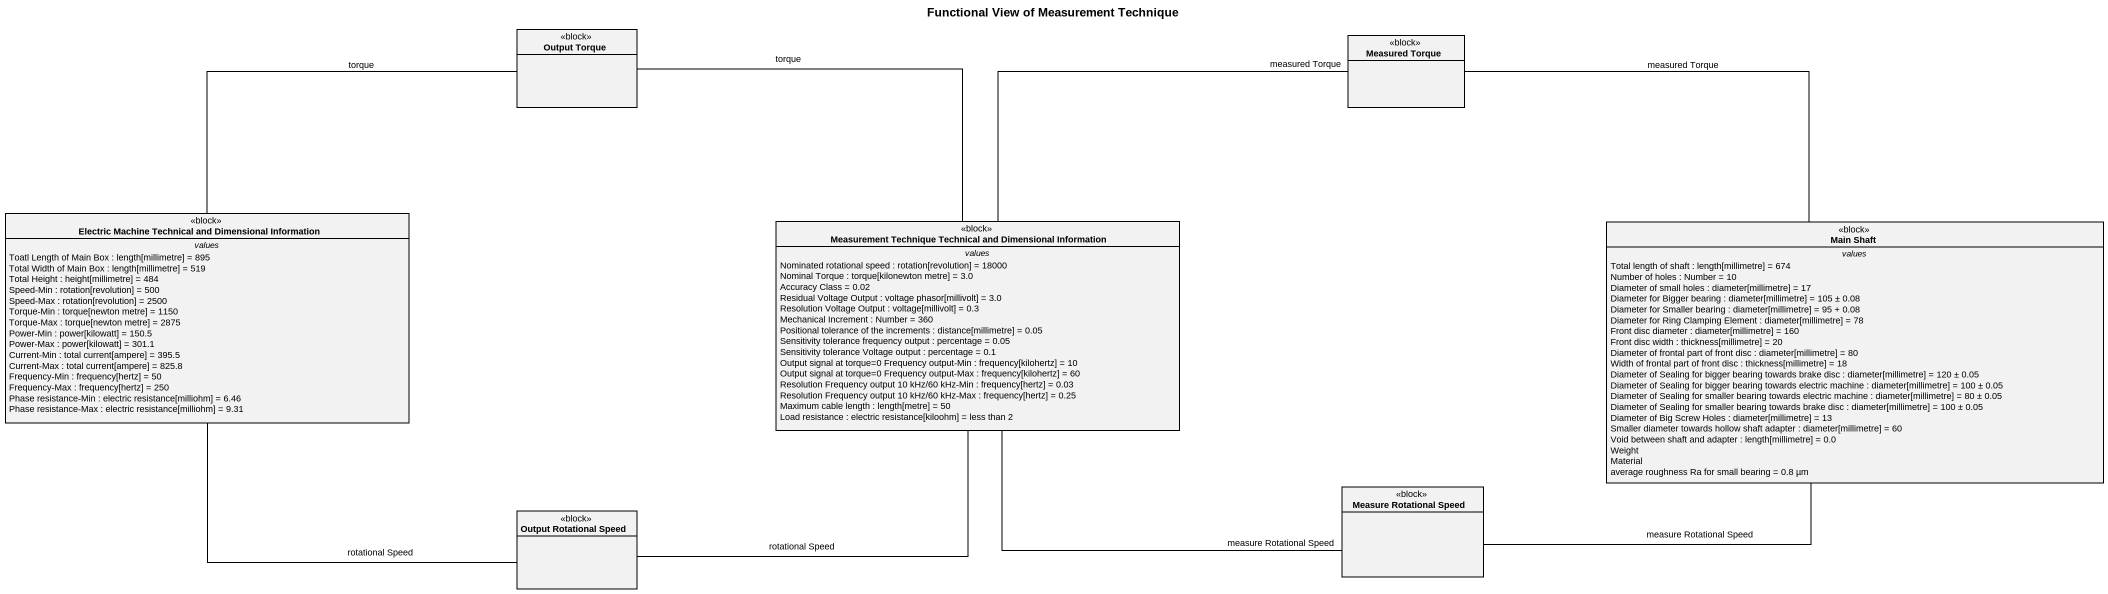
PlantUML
@startuml
title Functional View of Measurement Technique
hide circle
hide empty members
class "Output Torque" as Output_Torque <<block>>
class "Measured Torque" as Measured_Torque <<block>>
class "Electric Machine Technical and Dimensional Information" as Electric_Machine_Technical <<block>> {
  -- values --
  Toatl Length of Main Box : length[millimetre] = 895
  Total Width of Main Box : length[millimetre] = 519
  Total Height : height[millimetre] = 484
  Speed-Min : rotation[revolution] = 500
  Speed-Max : rotation[revolution] = 2500
  Torque-Min : torque[newton metre] = 1150
  Torque-Max : torque[newton metre] = 2875
  Power-Min : power[kilowatt] = 150.5
  Power-Max : power[kilowatt] = 301.1
  Current-Min : total current[ampere] = 395.5
  Current-Max : total current[ampere] = 825.8
  Frequency-Min : frequency[hertz] = 50
  Frequency-Max : frequency[hertz] = 250
  Phase resistance-Min : electric resistance[milliohm] = 6.46
  Phase resistance-Max : electric resistance[milliohm] = 9.31
}
class "Measurement Technique Technical and Dimensional Information" as Measurement_Technique <<block>> {
  -- values --
  Nominated rotational speed : rotation[revolution] = 18000
  Nominal Torque : torque[kilonewton metre] = 3.0
  Accuracy Class = 0.02
  Residual Voltage Output : voltage phasor[millivolt] = 3.0
  Resolution Voltage Output : voltage[millivolt] = 0.3
  Mechanical Increment : Number = 360
  Positional tolerance of the increments : distance[millimetre] = 0.05
  Sensitivity tolerance frequency output : percentage = 0.05
  Sensitivity tolerance Voltage output : percentage = 0.1
  Output signal at torque=0 Frequency output-Min : frequency[kilohertz] = 10
  Output signal at torque=0 Frequency output-Max : frequency[kilohertz] = 60
  Resolution Frequency output 10 kHz/60 kHz-Min : frequency[hertz] = 0.03
  Resolution Frequency output 10 kHz/60 kHz-Max : frequency[hertz] = 0.25
  Maximum cable length : length[metre] = 50
  Load resistance : electric resistance[kiloohm] = less than 2
}
class "Main Shaft" as Main_Shaft <<block>> {
  -- values --
  Total length of shaft : length[millimetre] = 674
  Number of holes : Number = 10
  Diameter of small holes : diameter[millimetre] = 17
  Diameter for Bigger bearing : diameter[millimetre] = 105 ± 0.08
  Diameter for Smaller bearing : diameter[millimetre] = 95 + 0.08
  Diameter for Ring Clamping Element : diameter[millimetre] = 78
  Front disc diameter : diameter[millimetre] = 160
  Front disc width : thickness[millimetre] = 20
  Diameter of frontal part of front disc : diameter[millimetre] = 80
  Width of frontal part of front disc : thickness[millimetre] = 18
  Diameter of Sealing for bigger bearing towards brake disc : diameter[millimetre] = 120 ± 0.05
  Diameter of Sealing for bigger bearing towards electric machine : diameter[millimetre] = 100 ± 0.05
  Diameter of Sealing for smaller bearing towards electric machine : diameter[millimetre] = 80 ± 0.05
  Diameter of Sealing for smaller bearing towards brake disc : diameter[millimetre] = 100 ± 0.05
  Diameter of Big Screw Holes : diameter[millimetre] = 13
  Smaller diameter towards hollow shaft adapter : diameter[millimetre] = 60
  Void between shaft and adapter : length[millimetre] = 0.0
  Weight
  Material
  average roughness Ra for small bearing = 0.8 µm
}
class "Measure Rotational Speed" as Measure_Rotational_Speed <<block>>
class "Output Rotational Speed" as Output_Rotational_Speed <<block>>
Output_Torque "torque" -- Measurement_Technique
Measured_Torque "measured Torque" -- Main_Shaft
Electric_Machine_Technical -up- "torque" Output_Torque
Electric_Machine_Technical -- "rotational Speed" Output_Rotational_Speed
Measurement_Technique -right- "measured Torque" Measured_Torque
Measurement_Technique -right- "measure Rotational Speed" Measure_Rotational_Speed
Measure_Rotational_Speed "measure Rotational Speed" -right- Main_Shaft
Output_Rotational_Speed "rotational Speed" -right- Measurement_Technique
@enduml
